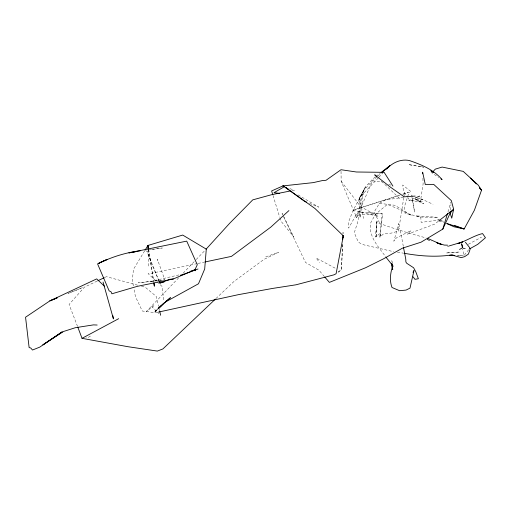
<?xml version="1.0" encoding="UTF-8"?>
<svg xmlns="http://www.w3.org/2000/svg" width="511" height="511" viewBox="0 0 511 511"><rect width="100%" height="100%" fill="white"/><g stroke="black" fill="none" stroke-linecap="round" stroke-linejoin="round"><path stroke-width="0.38" stroke-dasharray="2.56 1.92" d="M157.388 260.77L157.388 259.243L164.772 279.792L138.321 282.858L162.568 280.149M342.504 244.315L341.374 269.802L337.266 272.861M342.964 233.955L343.034 232.364L343.149 233.751M342.824 244.526L341.374 269.802L337.509 272.504M450.447 210.021L450.97 204.547M407.676 197.316L409.873 200.51L420.317 202.049L423.114 183.941L422.833 176.895M403.767 197.693L398.51 231.049L391.541 233.042L383.218 234.076L379.871 237.219L382.145 213.63L368.303 212.627M403.888 196.92L404.616 192.27M375.413 176.889L372.896 178.831L365.391 187.013L352.814 211.069L348.489 222.176L348.553 228.136L355.988 215.24L370.801 214.301L371.491 212.723L359.52 212.442L357.687 222.215L354.289 232.697L358.166 241.805L360.006 243.14L364.273 244.961L393.642 251.693M341.029 171.262L341.156 181.22L356.652 217.648L363.666 190.558L372.404 180.824L377.22 176.653M447.981 211.867L450.9 202.132M411.681 195.7L411.904 195.017L414.536 212.02L411.955 197.259M408.468 194.135L404.527 206.425L405.051 213.343L421.383 217.079L438.099 217.328L415.718 215.84L420.789 217.194L421.141 222.387L434.995 220.535L438.24 220.765M356.652 217.648L372.404 180.824L382.145 181.935M144.632 250.907L133.467 269.31L132.304 280.539L133.352 285.885M403.441 197.348L385.55 199.884L379.469 203.301L374.078 212.116L380.752 225.134M468.702 249.707L463.962 255.628L462.64 248.959M378.376 177.79L359.77 197.361L358.626 201.423L365.391 187.013L359.77 197.361L360 218.018L363.666 190.558L359.77 197.361L363.455 218.459M378.926 177.208L382.752 173.184M178.709 277.792L146.408 311.474L153.913 305.757L152.374 306.804L151.716 306.555L158.978 313.639M183.091 273.225L195.681 260.099M196.23 259.524L204.988 250.39M215.942 298.558L233.821 281.587L263.842 259.467L278.661 252.204L265.337 257.027M156.711 309.896L154.45 312.029L156.826 309.902M377.821 176.129L381.436 172.999M355.988 215.24L359.52 212.442M438.253 221.295L434.567 224.182L407.459 234.159L411.055 230.582L396.734 237.717L395.022 239.084L393.847 241.179L398.823 223.556L398.158 226.162L400.713 232.384L403.39 246.781M376.039 176.397L380.44 172.993M90.402 336.072L88.294 337.356L85.944 337.726M468.293 244.309L481.49 237.168M97.192 281.076L84.392 287.182L69.068 304.499L77.595 326.561M105.011 277.339L106.435 276.662L137.663 285.195M432.53 172.15L431.476 172.609L438.636 177.387M414.638 198.198L408.877 200.555L422.565 199.482L433.015 204.266M341.156 181.22L360.677 206.674L378.44 216.53L353.075 210.193L399.87 195.1M402.892 194.129L408.174 192.423M353.075 210.193L399.889 195.253M402.911 194.289L411.068 191.695L402.719 185.008L403.454 191.267L407.235 196.678M150.151 281.542L181.635 274.292M157.752 312.253L154.277 312.572L142.25 310.995L135.441 296.572L133.946 288.939M447.342 246.538L448.715 246.251M197.278 263.599L150.681 273.436L148.101 273.628L156.302 281.152M198.057 263.433L204.272 262.117M291.953 190.654L294.298 190.188L288.434 188.131M463.215 248.761L466.192 248.212L463.087 248.212M148.318 250.039L162.268 247.995L149.634 249.611M370.801 214.301L382.145 213.63L382.388 216.236L379.871 237.219L380.663 233.067L375.355 237.027L376.99 220.65L376.064 237.775L376.907 221.48L378.97 223.269L390.832 227.382L408.525 233.042L425.995 237.922M458.591 255.526L463.196 255.615L457.026 255.251M379.469 203.301L394.786 205.275L411.777 215.482L400.911 210.047L387.37 204.387L375.432 214.301L370.424 223.364C368.712 237.002 378.421 246.672 385.716 256.822M397.411 252.255L403.447 253.156M420.559 166.509L408.378 164.574L423.657 167.238M421.32 166.631L423.638 167.154M417.263 198.115L422.565 199.482L418.924 198.051M415.552 199.603L423.466 201.628M141.47 286.237L145.284 287.278L156.34 296.521L158.582 306.274M438.923 220.988L443.037 222.349M427.1 239.518L431.508 240.994M427.132 239.55L430.134 240.592M439.952 220.139L437.02 219.072L438.425 219.711M440.686 220.407L443.618 221.48M309.513 203.333L318.704 207.127L296.431 193.918M439.134 220.037L444.065 222.285M388.66 184.152L391.503 185.461M335.075 268.128L316.149 258.01L319.611 262.654M415.424 198.868L423.868 203.621L421.69 203.039L415.424 198.868L420.317 202.049M156.89 281.689L162.159 286.53L163.839 301.343M381.538 181.284L399.691 198.549M324.402 276.592L318.928 270.204L305.463 262.424L283.081 215.501M282.743 214.786L282.066 213.368L293.755 236.963L280.852 221.001L279.932 217.993M158.934 280.897L150.911 261.913L146.817 250.907L159.266 281.625M392.518 262.967L391.662 260.201L391.835 262.092M273.008 195.464L279.702 217.245M159.272 309.27L159.617 310.771M148.644 249.374L153.696 281.484M148.554 249.368L153.626 281.484M148.113 250.064L148.733 266.199M156.986 309.89L154.277 312.572L156.998 309.909M82.526 287.61L68.014 293.506L82.526 287.61M459.057 252.025L446.103 253.009L459.057 252.025"/><path stroke-width="0.77" d="M342.715 239.531L342.894 235.552M343.239 237.417L343.328 235.839L314.98 208.52L285.636 187.511L288.332 189.115M391.739 263.676L392.058 268.013C390.225 274.26 389.606 281.344 392.02 287.501L399.608 290.708L406.066 290.082L409.994 288.14L413.967 270.517L412.997 272.344M450.3 211.586L450.146 213.151L442.813 229.094L421.038 242.195L402.425 248.174L383.403 258.879L365.672 267.713L329.378 282.398L324.9 277.173M343.328 235.839L336.097 273.736L333.996 274.822L296.054 284.787L272.312 288.472L238.356 294.668L158.531 312.08M442.813 229.094L447.527 213.368M145.041 250.224L147.941 245.452L182.708 235.066L206.284 249.138L204.694 268.984L198.498 283.765L165.296 302.065M206.061 249.215L229.599 223.352L252.766 199.858L271.628 194.691L289.609 191.12M432.53 172.15L435.276 169.141L442.136 167.065L463.222 171.383L478.27 185.148L481.541 190.162L474.4 210.225L464.154 228.973L453.928 226.788L446.882 223.569M386.584 169.154C392.09 162.76 401.109 158.57 409.567 160.607C421.441 164.663 433.903 169.773 442.085 179.655L440.967 178.92M158.608 308.274L161.31 305.591M158.627 308.312L164.606 302.442M215.367 299.107L162.894 348.936L157.337 351.083L127.801 346.682L82.022 338.333L77.87 327.296M158.404 308.299L162.913 304.039M288.926 210.596L270.811 227.114L231.451 256.381L205.045 261.958M157.414 309.366L170.457 297.67L165.775 301.49M382.036 172.482L389.867 165.698L381.072 172.507M438.872 220.816L453.634 209.274L451.347 200.638L433.686 184.356L425.286 184.522L422.642 172.201L422.706 173.766M284.34 186.713L274.024 192.698L279.734 193.414M469.839 248.742L477.772 244.328L485.45 237.743L482.563 233.572C474.004 235.577 466.479 240.885 458.035 243.523L462.538 241.946L448.773 246.047M459.498 249.438L462.525 247.809M82.022 338.333L118.68 318.679M97.901 280.731L104.301 277.677M140.155 250.824C125.387 252.511 110.906 257.32 97.563 263.88L109.15 290.88L111.002 291.755L111.903 293.793L137.152 286.384L173.433 278.936L194.927 269.782L197.297 264.73L186.719 241.122L128.944 252.875L135.14 251.968M415.36 197.898L419.678 196.128M198.006 268.997L180.389 275.538M170.125 279.313L159.854 283.088L159.24 281.625M190.494 271.284L194.927 269.782L195.502 270.779M164.057 282.027L159.854 283.088L159.266 281.625M168.777 279.453L173.433 278.936M415.168 196.09L404.175 196.818L390.5 187.198L374.729 174.807L376.428 176.423M454.758 255.449L449.386 255.347L453.174 255.04M447.642 245.178L444.212 245.076L436.65 242.712M97.16 325.034L93.462 324.887L75.366 327.704L63.485 331.492L42.879 344.861L62.221 331.824L39.794 347.103L32.48 350.035L30.775 347.997L29.127 347.582L25.55 317.222L49.874 300.877L96.688 278.891L104.493 286.256M404.201 253.271C419.755 256.132 435.947 257.288 451.635 254.951L461.229 257.633L464.652 256.656L468.421 254.114L470.101 249.336L469.539 247.516L465.419 242.284M446.806 223.531L464.154 228.973L454.618 225.498M437.646 243.21L441.408 244.52L427.515 238.343M306.683 202.171L304.562 201.296L285.042 187.205M430.709 170.7L433.475 172.29L431.623 171.172M476.316 183.966L470.554 178.084L472.643 180.383M479.446 187.856L481.541 190.162L479.663 187.895M393.24 266.25L386.175 257.461M413.073 276.809L414.945 279.319L418.368 278.75L415.807 271.807L413.603 267.758L406.667 263.229L405.881 261.964L405.753 258.988L403.505 247.554M392.921 186.119L384.131 172.341L356.403 171.996L341.003 169.729L326.044 180.281L322.307 180.594L313.192 182.631L282.941 185.908L271.622 190.954L272.778 194.71M462.838 247.471L461.612 243.773L462.346 247.477M103.062 282.059L113.41 318.915L112.912 315.811M159.79 311.525L160.652 315.274M148.088 249.298L147.941 245.452L148.644 249.374M147.941 245.452L148.554 249.368M153.875 283.049L154.367 286.186L153.92 283.056M392.014 263.58L392.723 269.527L392.052 264.232M453.634 209.274L451.743 218.191L450.146 213.151L453.634 209.274M100.15 262.488L98.968 263.184L107.169 259.454L100.15 262.488M50.608 300.538L49.874 300.877L57.13 297.926L50.608 300.538M284.768 186.847L282.941 185.908L284.768 186.847"/></g></svg>
